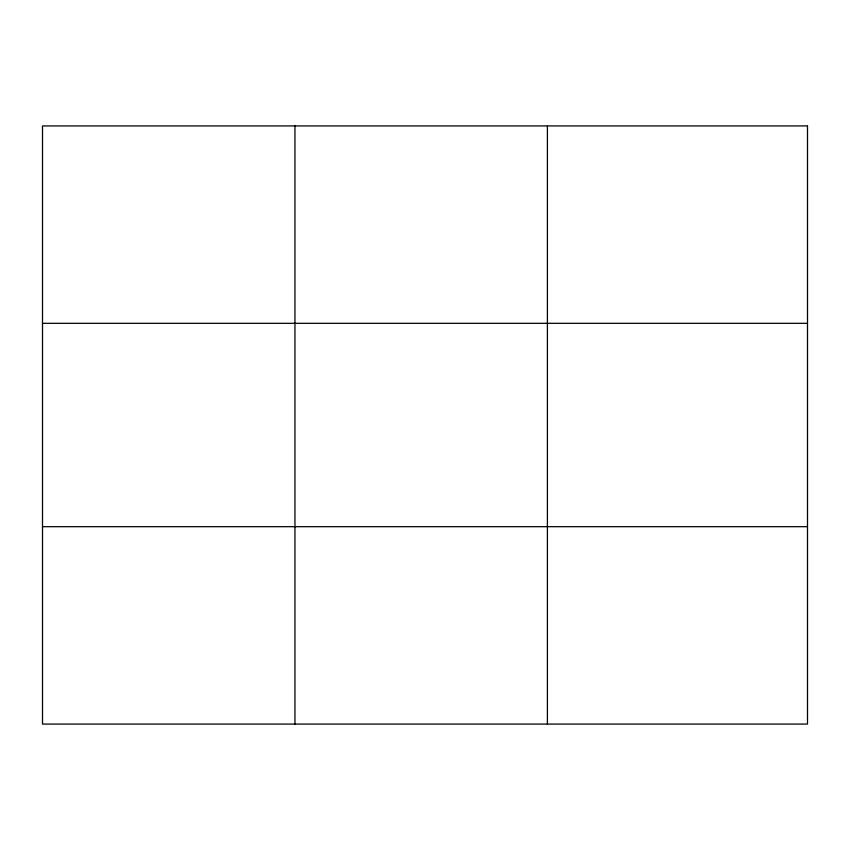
<?xml version="1.0" encoding="UTF-8"?>
<svg xmlns="http://www.w3.org/2000/svg" width="850" height="850" viewBox="0 0 850 850"><rect width="100%" height="100%" fill="white"/><g stroke="black" fill="none" stroke-linecap="round" stroke-linejoin="round"><path stroke-width="1.27" d="M294.95 724.072L294.95 125.927M547.4 724.072L547.4 125.927M42.5 323.319L807.5 323.319M42.5 526.681L807.5 526.681M807.5 125.927L42.5 125.927L42.5 724.072L807.5 724.072L807.5 125.927"/></g></svg>
